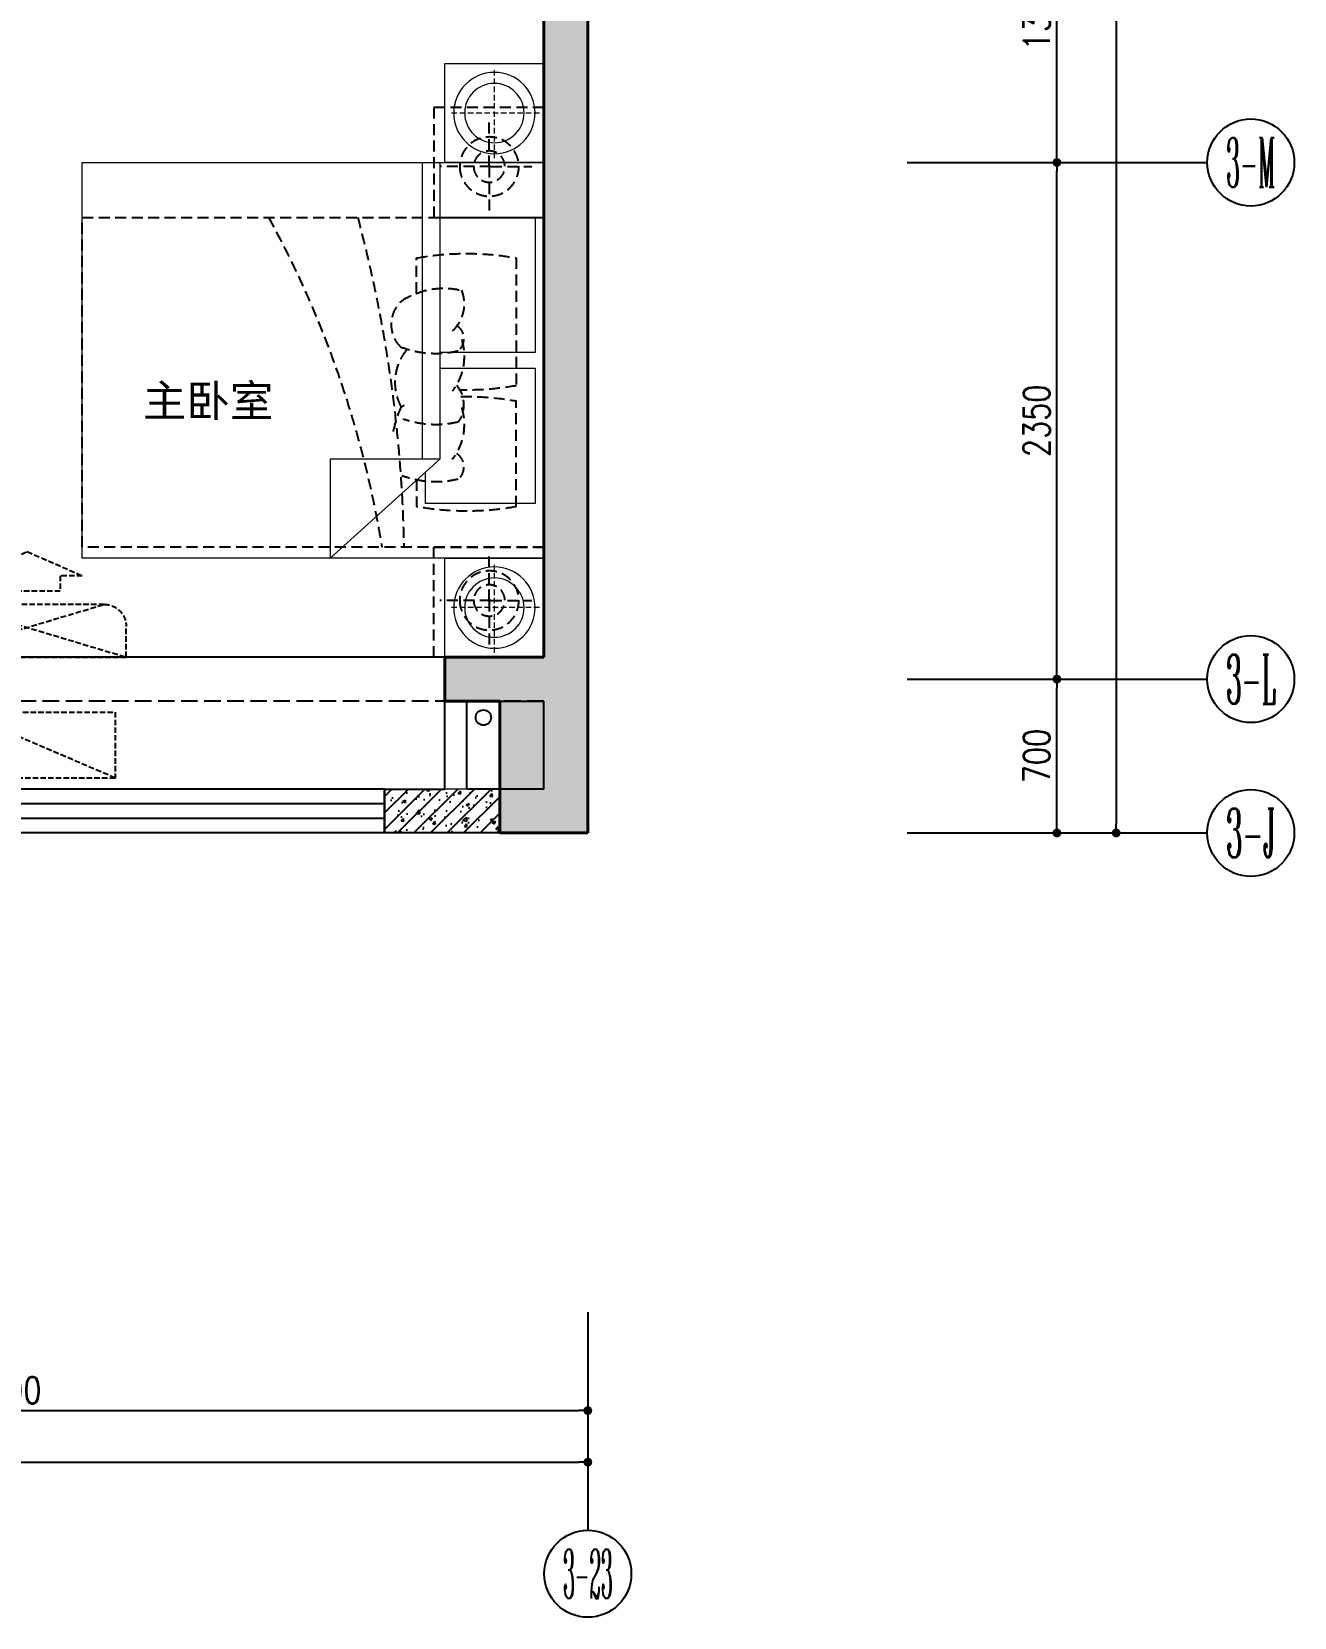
# Model space of a CAD drawing. Header units: inches. Extents: x -2597087 to 134135, y -662679 to 20000.
# Drawn here: x 14640 to 20383, y -97402 to -90189 of the extents above; entities that cross this region are included whole.
import ezdxf
from ezdxf.enums import TextEntityAlignment as Align

# ---------------------------------------------------------------- set-up
doc = ezdxf.new("R2010")
doc.units = ezdxf.units.IN
doc.header["$LTSCALE"] = 100
doc.header["$MEASUREMENT"] = 0
for name, pattern in [('__DASH', [0.35, 0.25, -0.1]), ('DASH', [0.35, 0.25, -0.1]), ('HIDDEN', [0.375, 0.25, -0.125]), ('HIDDENX2', [0.75, 0.5, -0.25]), ('W-A-T6立管$0$DASH', [0.35, 0.25, -0.1])]:
    doc.linetypes.add(name, pattern=pattern)
doc.layers.get('0').update_dxf_attribs({"linetype": 'CONTINUOUS'})
doc.layers.get('Defpoints').update_dxf_attribs({"linetype": 'CONTINUOUS'})
for name, color, linetype in [('AIR', 252, 'DASH'), ('AXIS', 3, 'CONTINUOUS'), ('P-Furniture(活动家具)', 134, 'CONTINUOUS'), ('PUB_HATCH', 8, 'CONTINUOUS'), ('W-A-T6立管$0$VPIPE-凝结', 99, 'W-A-T6立管$0$DASH'), ('WALL', 7, 'CONTINUOUS'), ('WINDOW', 4, 'CONTINUOUS'), ('家具', 1, 'DASH')]:
    doc.layers.add(name, color=color, linetype=linetype)
for name, color, linetype, lineweight in [('AXIS_TEXT', 7, 'CONTINUOUS', 0), ('COLUMN', 30, 'CONTINUOUS', 40), ('COLUMN-构造柱', 6, 'CONTINUOUS', 0), ('FUR', 8, 'CONTINUOUS', 0)]:
    doc.layers.add(name, color=color, linetype=linetype, lineweight=lineweight)
doc.styles.add('_TCH_AXIS', font='COMPLEX', dxfattribs={"bigfont": 'GBCBIG'})
doc.styles.add('COMPLEX', font='COMPLEX')
doc.styles.get("Standard").update_dxf_attribs({"font": 'txt.shx', "width": 0.8, "bigfont": 'GBCBIG.shx'})
doc.styles.add('STYLE1', font='stylu.ttf')
doc.dimstyles.new('50', dxfattribs={"dimscale": 50, "dimtxt": 2.4, "dimasz": 0.8, "dimexe": 1.25, "dimexo": 0.6, "dimgap": 0.65, "dimtad": 1, "dimdec": 0, "dimdsep": 46, "dimtxsty": 'Standard', "dimblk1": 'DOT', "dimblk2": 'DOT', "dimsah": 1, "dimcen": 2.5, "dimclrd": 3, "dimclre": 3, "dimclrt": 3, "dimadec": 0, "dimazin": 0, "dimtfac": 1, "dimtdec": 0, "dimtix": 1, "dimtmove": 2, "dimatfit": 0, "dimldrblk": 'DOT', "dimfxl": 5, "dimfxlon": 1, "dimarcsym": 0})

# ---------------------------------------------------------------- blocks, each defined once
blk = doc.blocks.new('_Dot')
at = {"color": 0, "linetype": 'ByBlock', "lineweight": -2}
blk.add_line((-0.5, 0), (-1, 0), dxfattribs=at)
at = {"color": 0, "linetype": 'ByBlock', "const_width": 0.5}
blk.add_lwpolyline([(-0.25, 0, 1), (0.25, 0, 1)], format="xyb", close=True, dxfattribs=at)
blk = doc.blocks.new('*D383')
at = {"layer": 'AXIS', "color": 3, "lineweight": -2, "transparency": 16777216}
for p, q in [((11869.4, -96211.8), (11869.4, -96524.3)), ((17169.4, -96211.8), (17169.4, -96524.3)), ((11909.4, -96461.8), (17129.4, -96461.8))]:
    blk.add_line(p, q, dxfattribs=at)
at = {"layer": 'Defpoints', "color": 0, "transparency": 16777216}
for p in [(11869.4, -96013.5), (17169.4, -96013.5), (17169.4, -96461.8)]:
    blk.add_point(p, dxfattribs=at)
at = {"layer": 'AXIS', "color": 3, "lineweight": -2, "transparency": 16777216, "xscale": 40, "yscale": 40, "zscale": 40, "rotation": 180}
blk.add_blockref('_Dot', (11869.4, -96461.8), dxfattribs=at)
at = {"layer": 'AXIS', "color": 3, "lineweight": -2, "transparency": 16777216, "xscale": 40, "yscale": 40, "zscale": 40}
blk.add_blockref('_Dot', (17169.4, -96461.8), dxfattribs=at)
at = {"layer": 'AXIS', "color": 3, "transparency": 16777216, "insert": (14519.4, -96369.3), "char_height": 120, "attachment_point": 5}
blk.add_mtext('5300', dxfattribs=at)
blk = doc.blocks.new('*D386')
at = {"layer": 'AXIS', "color": 3, "lineweight": -2, "transparency": 16777216}
for p, q in [((19053.7, -93134.2), (19366.2, -93134.2)), ((19303.7, -93794.2), (19303.7, -93174.2)), ((19053.7, -93834.2), (19366.2, -93834.2))]:
    blk.add_line(p, q, dxfattribs=at)
at = {"layer": 'Defpoints', "color": 0, "transparency": 16777216}
for p in [(18622.2, -93134.2), (19303.7, -93134.2), (18622.2, -93834.2)]:
    blk.add_point(p, dxfattribs=at)
at = {"layer": 'AXIS', "color": 3, "lineweight": -2, "transparency": 16777216, "xscale": 40, "yscale": 40, "zscale": 40}
for p, rotation in [((19303.7, -93134.2), 90), ((19303.7, -93834.2), 270)]:
    blk.add_blockref('_Dot', p, dxfattribs=dict(at, rotation=rotation))
at = {"layer": 'AXIS', "color": 3, "transparency": 16777216, "insert": (19211.2, -93484.2), "char_height": 120, "attachment_point": 5, "rotation": 90}
blk.add_mtext('700', dxfattribs=at)
blk = doc.blocks.new('*D387')
at = {"layer": 'AXIS', "color": 3, "lineweight": -2, "transparency": 16777216}
for p, q in [((19053.7, -90784.2), (19366.2, -90784.2)), ((19303.7, -93094.2), (19303.7, -90824.2)), ((19053.7, -93134.2), (19366.2, -93134.2))]:
    blk.add_line(p, q, dxfattribs=at)
at = {"layer": 'Defpoints', "color": 0, "transparency": 16777216}
for p in [(18622.2, -90784.2), (19303.7, -90784.2), (18622.2, -93134.2)]:
    blk.add_point(p, dxfattribs=at)
at = {"layer": 'AXIS', "color": 3, "lineweight": -2, "transparency": 16777216, "xscale": 40, "yscale": 40, "zscale": 40}
for p, rotation in [((19303.7, -90784.2), 90), ((19303.7, -93134.2), 270)]:
    blk.add_blockref('_Dot', p, dxfattribs=dict(at, rotation=rotation))
at = {"layer": 'AXIS', "color": 3, "transparency": 16777216, "insert": (19211.2, -91959.2), "char_height": 120, "attachment_point": 5, "rotation": 90}
blk.add_mtext('2350', dxfattribs=at)
blk = doc.blocks.new('*D388')
at = {"layer": 'AXIS', "color": 3, "lineweight": -2, "transparency": 16777216}
for p, q in [((19053.7, -89434.2), (19366.2, -89434.2)), ((19303.7, -90744.2), (19303.7, -89474.2)), ((19053.7, -90784.2), (19366.2, -90784.2))]:
    blk.add_line(p, q, dxfattribs=at)
at = {"layer": 'Defpoints', "color": 0, "transparency": 16777216}
for p in [(18622.2, -89434.2), (19303.7, -89434.2), (18622.2, -90784.2)]:
    blk.add_point(p, dxfattribs=at)
at = {"layer": 'AXIS', "color": 3, "lineweight": -2, "transparency": 16777216, "xscale": 40, "yscale": 40, "zscale": 40}
for p, rotation in [((19303.7, -89434.2), 90), ((19303.7, -90784.2), 270)]:
    blk.add_blockref('_Dot', p, dxfattribs=dict(at, rotation=rotation))
at = {"layer": 'AXIS', "color": 3, "transparency": 16777216, "insert": (19211.2, -90109.2), "char_height": 120, "attachment_point": 5, "rotation": 90}
blk.add_mtext('1350', dxfattribs=at)
blk = doc.blocks.new('挂式空调')
at = {"linetype": 'DASH'}
for p, q in [((0, 0), (800, -240)), ((100, -240), (900, 0))]:
    blk.add_line(p, q, dxfattribs=at)
blk.add_lwpolyline([(0, 0), (900, 0), (900, -140, -0.414214), (800, -240), (100, -240, -0.414214), (0, -140)], format="xyb", close=True, dxfattribs=at)
blk.add_lwpolyline([(700, -370), (600, -370), (600, -300), (300, -300), (300, -370), (200, -370), (450, -480)], close=True, dxfattribs=at)
blk = doc.blocks.new('asd33zz')
at = {"layer": 'AIR', "linetype": 'DASH'}
blk.add_line((-247648.1, -180962.8), (-248348.1, -181262.8), dxfattribs=at)
blk.add_lwpolyline([(-248348.1, -181262.8), (-247648.1, -181262.8), (-247648.1, -180962.8), (-248348.1, -180962.8)], close=True, dxfattribs=at)
blk = doc.blocks.new('wwwwww')
at = {"linetype": 'HIDDEN', "lineweight": 13}
for p, q in [((0, 205), (0, -205)), ((205, 0), (-205, 0))]:
    blk.add_line(p, q, dxfattribs=at)
blk.add_lwpolyline([(-225, -225), (-225, 225), (225, 225), (225, -225)], close=True)
at = {"lineweight": 13}
blk.add_arc((0, 0), 185, 180.25224, 180, dxfattribs=at)
blk.add_arc((0, 0), 135, 180.3469, 180)
blk = doc.blocks.new('$TCHSYS$WIN2D')
for p, q in [((-0.5, 0.5), (0.5, 0.5)), ((-0.5, 0.5), (-0.5, -0.5)), ((0.5, 0.5), (0.5, -0.5)), ((0.5, 0.1667), (-0.5, 0.1667)), ((0.5, -0.1667), (-0.5, -0.1667)), ((-0.5, -0.5), (0.5, -0.5))]:
    blk.add_line(p, q)
blk = doc.blocks.new('$plan$00002558')
at = {"layer": 'FUR'}
for p, q in [((276.3, -39.4), (960.5, -39.4)), ((276.3, -472.5), (276.3, -39.4)), ((960.5, -39.4), (960.5, -472.5)), ((1039.4, -39.4), (1723.6, -39.4)), ((1039.4, -472.5), (1039.4, -39.4)), ((1723.6, -39.4), (1723.6, -538.1)), ((0, -472.5), (1499.9, -472.5)), ((1499.9, -472.5), (1499.9, -971.3)), ((1999.9, -971.3), (1499.9, -472.5)), ((1499.9, -551.3), (0, -551.3)), ((1723.6, -538.1), (1565.8, -538.1)), ((1499.9, -971.3), (1999.9, -971.3))]:
    blk.add_line(p, q, dxfattribs=at)
blk.add_lwpolyline([(1999.9, -2100.1), (0, -2100.1), (0, 0), (1999.9, 0)], close=True, dxfattribs=at)
blk = doc.blocks.new('HX3')
at = {"layer": 'WALL'}
for p, q in [((-14099.9, -2300), (-14099.9, 1200)), ((-13899.9, -2300), (-13899.9, 1200)), ((-14099.9, -3100), (-14099.9, -2300)), ((-13449.9, -2300), (-13899.9, -2300)), ((-13449.9, -2900), (-13449.9, -2300)), ((-13899.9, -2900), (-13899.9, -2500)), ((-13549.9, -2500), (-13899.9, -2500)), ((-13549.9, -2900), (-13549.9, -2500)), ((-13899.9, -2900), (-13549.9, -2900)), ((-13174.9, -2900), (-13449.9, -2900)), ((-13174.9, -3100), (-13174.9, -2900)), ((-14099.9, -3100), (-13449.9, -3100)), ((-13449.9, -3100), (-13174.9, -3100))]:
    blk.add_line(p, q, dxfattribs=at)
at = {"layer": 'WINDOW', "color": 7}
blk.add_line((-13899.9, -2300), (-11099.9, -2300), dxfattribs=at)
at = {"layer": 'WINDOW', "color": 8, "linetype": '__DASH', "ltscale": 3}
blk.add_line((-13899.9, -2500), (-11099.9, -2500), dxfattribs=at)
at = {"layer": 'AIR', "extrusion": (3.01563e-15, -0.003052, 0.999995), "rotation": 180.0010285185603}
blk.add_blockref('挂式空调', (-11099.9, -2300), dxfattribs=at)
at = {"layer": 'AIR', "extrusion": (2.58281e-15, -0.003052, 0.999995), "rotation": 180}
blk.add_blockref('asd33zz', (-259598, -183812.8), dxfattribs=at)
at = {"layer": 'FUR', "extrusion": (3.37211e-27, -1.17333e-27, -1), "zscale": -0.9999999999999951, "rotation": 270.0001705466558}
for p in [(13674.9, 175), (13674.9, -2075)]:
    blk.add_blockref('wwwwww', p, dxfattribs=at)
at = {"layer": 'FUR', "xscale": -0.9000407350712483, "yscale": 0.9999991706266368, "rotation": 90.00016628475602}
blk.add_blockref('$plan$00002558', (-13899.9, -50, -1959.6), dxfattribs=at)
at = {"layer": 'WINDOW', "xscale": 1800, "yscale": 200, "zscale": 1800}
blk.add_blockref('$TCHSYS$WIN2D', (-12274.9, -3000), dxfattribs=at)
blk = doc.blocks.new('_AXISO')
blk.add_circle((0, 0), 0.5)
at = {"layer": 'AXIS_TEXT', "style": 'COMPLEX', "width": 1.041667}
blk.add_attdef('A', text='', height=0.56, dxfattribs=at).set_placement((-0.25, -0.28), (0.25, -0.28), align=Align.FIT)
blk = doc.blocks.new('*D391')
at = {"layer": 'AXIS', "color": 3, "lineweight": -2, "transparency": 16777216}
for p, q in [((3519.4, -96446.4), (3519.4, -96758.9)), ((17169.4, -96446.4), (17169.4, -96758.9)), ((3559.4, -96696.4), (17129.4, -96696.4))]:
    blk.add_line(p, q, dxfattribs=at)
at = {"layer": 'Defpoints', "color": 0, "transparency": 16777216}
for p in [(3519.4, -96214), (17169.4, -96214), (17169.4, -96696.4)]:
    blk.add_point(p, dxfattribs=at)
at = {"layer": 'AXIS', "color": 3, "lineweight": -2, "transparency": 16777216, "xscale": 40, "yscale": 40, "zscale": 40, "rotation": 180}
blk.add_blockref('_Dot', (3519.4, -96696.4), dxfattribs=at)
at = {"layer": 'AXIS', "color": 3, "lineweight": -2, "transparency": 16777216, "xscale": 40, "yscale": 40, "zscale": 40}
blk.add_blockref('_Dot', (17169.4, -96696.4), dxfattribs=at)
at = {"layer": 'AXIS', "color": 3, "transparency": 16777216, "insert": (10344.4, -96603.9), "char_height": 120, "attachment_point": 5}
blk.add_mtext('13650', dxfattribs=at)
blk = doc.blocks.new('*D392')
at = {"layer": 'AXIS', "color": 3, "lineweight": -2, "transparency": 16777216}
for p, q in [((19323.2, -85984.2), (19635.7, -85984.2)), ((19573.2, -86024.2), (19573.2, -93794.2)), ((19323.2, -93834.2), (19635.7, -93834.2))]:
    blk.add_line(p, q, dxfattribs=at)
at = {"layer": 'Defpoints', "color": 0, "transparency": 16777216}
for p in [(18868, -85984.2), (18868, -93834.2), (19573.2, -93834.2)]:
    blk.add_point(p, dxfattribs=at)
at = {"layer": 'AXIS', "color": 3, "lineweight": -2, "transparency": 16777216, "xscale": 40, "yscale": 40, "zscale": 40}
for p, rotation in [((19573.2, -85984.2), 90), ((19573.2, -93834.2), 270)]:
    blk.add_blockref('_Dot', p, dxfattribs=dict(at, rotation=rotation))
at = {"layer": 'AXIS', "color": 3, "transparency": 16777216, "insert": (19480.7, -89909.2), "char_height": 120, "attachment_point": 5, "rotation": 90}
blk.add_mtext('7850', dxfattribs=at)
blk = doc.blocks.new('A$C3E602A83')
at = {"layer": '家具', "color": 2, "linetype": 'HIDDENX2'}
for p, q in [((0, 1953.9), (0, 2453.9)), ((0, 2453.9), (500, 2453.9)), ((0, 453.9), (0, -46)), ((0, -46), (500, -46))]:
    blk.add_line(p, q, dxfattribs=at)
at = {"layer": '家具', "color": 8, "linetype": 'HIDDENX2'}
for p, q in [((248.1, 2185.4), (248.1, 2396.5)), ((241, 2185.4), (54.2, 2185.4)), ((241, 2185.4), (472.5, 2185.4)), ((248.1, 2185.4), (248.1, 1982.2)), ((248.1, 211.6), (248.1, 414.8)), ((241, 211.6), (54.2, 211.6)), ((241, 211.6), (472.5, 211.6)), ((248.1, 211.6), (248.1, 0.5))]:
    blk.add_line(p, q, dxfattribs=at)
at = {"layer": '家具', "linetype": 'HIDDENX2'}
for p, q in [((500, 1953.9), (0, 1953.9)), ((500, 453.9), (0, 453.9))]:
    blk.add_line(p, q, dxfattribs=at)
at = {"layer": '家具', "color": 2, "linetype": 'HIDDENX2'}
for points in [[(500, 2453.9), (500, 1953.9)], [(500, -46), (500, 453.9)]]:
    blk.add_lwpolyline(points, dxfattribs=at)
blk.add_lwpolyline([(0, 1953.9), (0, 1953.9), (0, 453.9), (2099.9, 453.9), (2099.9, 1953.9)], close=True, dxfattribs=at)
at = {"layer": '家具', "color": 8, "linetype": 'HIDDENX2'}
for points in [[(578.5, 1609.4), (578.5, 1769.8, 0.088227), (125.2, 1769.8), (125.2, 1188.6, 0.051029), (388, 1169.1)], [(389.1, 1346.2, 0.150015), (649.3, 1363, 0.421158), (647.9, 1573.5)], [(578.5, 759.7), (578.5, 638.1, -0.088227), (125.2, 638.1), (125.2, 1119.3, -0.049068), (377.9, 1139.1, -0.049068)], [(683.9, 979.8, 0.0597), (647.9, 1092.5)], [(389.1, 1023.2, 0.144255), (639.9, 1036.6)], [(389.1, 763.2, 0.147531), (645.3, 778.5)]]:
    blk.add_lwpolyline(points, format="xyb", dxfattribs=at)
at = {"layer": '家具', "linetype": 'HIDDENX2'}
for centre in [(248.1, 2185.4), (248.1, 211.6)]:
    blk.add_circle(centre, 134.6, dxfattribs=at)
at = {"layer": '家具', "color": 8, "linetype": 'HIDDENX2'}
for centre in [(248.1, 2185.4), (248.1, 211.6)]:
    blk.add_circle(centre, 71.1, dxfattribs=at)
at = {"layer": '家具', "linetype": 'HIDDENX2'}
for centre, radius, start, end in [((6899.5, 342.7), 6263.5, 165.09302, 178.98203), ((5343.8, -290.8), 4666.7, 151.24819, 170.81669)]:
    blk.add_arc(centre, radius, start, end, dxfattribs=at)
at = {"layer": '家具', "color": 8, "linetype": 'HIDDENX2'}
for centre, radius, start, end in [((532.8, 1560.8), 169.9, 158.68855, 226.9463), ((455.4, 1287), 345.1, 56.10829, 103.55526), ((441.8, 1401.9), 76.7, 124.92898, 226.62515), ((622.7, 1322.3), 260, 162.72074, 217.60756), ((441.5, 1203.6), 234.3, 331.70093, 39.78194), ((505.3, 1101.7), 140.2, 140.00133, 214.05202), ((622.7, 1012.3), 260, 162.72074, 217.60756), ((455.4, 806), 345.1, 56.10829, 58.46665), ((441.8, 818.9), 76.7, 124.92898, 226.62515)]:
    blk.add_arc(centre, radius, start, end, dxfattribs=at)

msp = doc.modelspace()

# ---------------------------------------------------------------- hatches: boundary and pattern name
at = {"layer": 'PUB_HATCH'}
msp.add_hatch(color=256, dxfattribs=at).paths.add_polyline_path([(17169.383, -93834.189), (17169.383, -88734.189), (16769.383, -88734.189), (16769.383, -89334.189), (16469.383, -89334.189), (16469.383, -89534.189), (16969.383, -89534.189), (16969.383, -93034.189), (16519.383, -93034.189), (16519.383, -93234.189), (16769.383, -93234.189), (16769.383, -93834.189)])

# ---------------------------------------------------------------- linework, layer by layer
at = {"layer": 'AXIS'}
for p, q in [((18622.176, -90784.189), (19987.642, -90784.189)), ((18622.176, -93134.189), (19987.642, -93134.189)), ((18622.176, -93834.189), (19987.642, -93834.189)), ((17169.383, -96013.498), (17169.383, -97006.255))]:
    msp.add_line(p, q, dxfattribs=at)
at = {"layer": 'COLUMN'}
for p, q in [((17169.383, -93834.189), (17169.383, -88734.189)), ((16969.383, -89534.189), (16969.383, -93034.189)), ((16969.383, -93034.189), (16519.383, -93034.189)), ((16519.383, -93034.189), (16519.383, -93234.189)), ((16519.383, -93234.189), (16769.383, -93234.189)), ((16769.383, -93834.189), (17169.383, -93834.189))]:
    msp.add_line(p, q, dxfattribs=at)
at = {"layer": 'COLUMN-构造柱', "color": 8}
for p, q in [((16769.383, -93634.189, 0), (16244.383, -93634.189, 0)), ((16244.383, -93634.189, 0), (16244.383, -93834.189, 0)), ((16769.383, -93834.189, 0), (16769.383, -93634.189, 0)), ((16244.383, -93834.189, 0), (16769.383, -93834.189, 0))]:
    msp.add_line(p, q, dxfattribs=at)

# ---------------------------------------------------------------- block references
at = {"layer": 'AXIS', "linetype": 'ByBlock'}
ref = msp.add_blockref('_AXISO', (20185.538, -90784.189), dxfattribs=dict(at, xscale=395.7915966255836, yscale=395.7915966255836, zscale=395.7915966255836, rotation=180))
ref.add_attrib('A', '3-M', dxfattribs={"layer": 'AXIS_TEXT', "color": 1, "linetype": 'ByBlock', "height": 223.8935, "style": '_TCH_AXIS', "width": 0.318182}).set_placement((20073.591, -90896.136), (20297.485, -90896.136), align=Align.FIT)
ref = msp.add_blockref('_AXISO', (20185.538, -93134.189), dxfattribs=dict(at, xscale=395.7915966255836, yscale=395.7915966255836, zscale=395.7915966255836, rotation=180))
ref.add_attrib('A', '3-L', dxfattribs={"layer": 'AXIS_TEXT', "color": 1, "linetype": 'ByBlock', "height": 223.8935, "style": '_TCH_AXIS', "width": 0.35}).set_placement((20073.591, -93246.136), (20297.485, -93246.136), align=Align.FIT)
ref = msp.add_blockref('_AXISO', (20185.538, -93834.189), dxfattribs=dict(at, xscale=395.7915966255836, yscale=395.7915966255836, zscale=395.7915966255836, rotation=180))
ref.add_attrib('A', '3-J', dxfattribs={"layer": 'AXIS_TEXT', "color": 1, "linetype": 'ByBlock', "height": 223.8935, "style": '_TCH_AXIS', "width": 0.375}).set_placement((20073.591, -93946.136), (20297.485, -93946.136), align=Align.FIT)

# ---------------------------------------------------------------- dimensions: what is measured, and where the dimension line sits
at = {"layer": 'AXIS'}
dim = msp.add_linear_dim(base=(19573.19, -93834.189), p1=(18868.017, -85984.189), p2=(18868.017, -93834.189), angle=90, dimstyle='50', override={"dimarcsym": 2}, dxfattribs=at)
dim.commit()
dim.dimension.update_dxf_attribs({"geometry": '*D392', "text_midpoint": (19480.69, -89909.189)})
for p1, p2, distance, picture, middle in [((18622.176, -90784.189), (18622.176, -89434.189), -681.524, '*D388', (19211.2, -90109.189)), ((18622.176, -93134.189), (18622.176, -90784.189), -681.524, '*D387', (19211.2, -91959.189)), ((18622.176, -93834.189), (18622.176, -93134.189), -681.524, '*D386', (19211.2, -93484.189)), ((11869.383, -96013.498), (17169.383, -96013.498), -448.29, '*D383', (14519.383, -96369.288))]:
    dim = msp.add_aligned_dim(p1=p1, p2=p2, distance=distance, dimstyle='50', dxfattribs=at)
    dim.commit()
    dim.dimension.update_dxf_attribs({"geometry": picture, "text_midpoint": middle})

# ---------------------------------------------------------------- next in the draw order: block references
at = {"layer": 'WINDOW', "xscale": -1}
msp.add_blockref('HX3', (3069.447, -90734.176, 0), dxfattribs=at)

# ---------------------------------------------------------------- next in the draw order: hatches: boundary and pattern name
at = {"layer": 'PUB_HATCH'}
h = msp.add_hatch(dxfattribs=at)
h.set_pattern_fill('钢筋混凝土', color=256, scale=0.2, style=0, pattern_type=2)
h.set_pattern_definition([(45, (-2296.187, -100697.05), (-37.61808, 37.61808), []), (50, (-2296.19, -100735.25), (143.45204, -12.5504), [15, -165]), (355, (-2296.19, -100735.25), (-27.7503, 150.4384), [12, -132]), (100.4514, (-2284.23, -100736.3), (115.7019, 137.8879), [12.748, -140.2284]), (46.1842, (-2296.19, -100695.25), (213.4482, -33.1038), [22.5, -247.5]), (96.6356, (-2278.4, -100698), (186.9325, 194.8236), [19.122, -210.3426]), (351.1842, (-2296.19, -100695.25), (186.9324, 194.8237), [18, -198]), (21, (-2276.19, -100705.25), (119.3814, -80.5238), [15, -165]), (326, (-2276.19, -100705.25), (48.6631, 145.03), [12, -132]), (71.4514, (-2266.24, -100711.96), (168.0445, 64.5061), [12.748, -140.2284]), (37.5, (-2296.187, -100735.25), (2.43197, 66.57877), [0, -130.4, 0, -134, 0, -132.5]), (7.5, (-2296.19, -100735.25), (52.6139, 78.88234), [0, -76.4, 0, -127.4, 0, -50.5]), (327.5, (-2340.787, -100735.25), (106.76449, -4.51097), [0, -50, 0, -156, 0, -207]), (317.5, (-2360.79, -100735.25), (116.63723, 20.021), [0, -65, 0, -103.6, 0, -147])])
h.paths.add_polyline_path([(16244.383, -93634.189), (16244.383, -93834.189), (16769.383, -93834.189), (16769.383, -93634.189)])

# ---------------------------------------------------------------- next in the draw order: linework, layer by layer
at = {"layer": 'COLUMN', "color": 7}
msp.add_line((16769.383, -93234.189), (16769.383, -93834.189), dxfattribs=at)
at = {"layer": 'W-A-T6立管$0$VPIPE-凝结', "linetype": 'Continuous'}
msp.add_circle((16694.383, -93309.189), 35, dxfattribs=at)

# ---------------------------------------------------------------- next in the draw order: block references
at = {"layer": 'AXIS', "linetype": 'ByBlock'}
ref = msp.add_blockref('_AXISO', (17169.383, -97204.151), dxfattribs=dict(at, xscale=395.7915966255836, yscale=395.7915966255836, zscale=395.7915966255836, rotation=180))
ref.add_attrib('A', '3-23', dxfattribs={"layer": 'AXIS_TEXT', "color": 1, "linetype": 'ByBlock', "height": 223.8935, "style": '_TCH_AXIS', "width": 0.265823}).set_placement((17057.436, -97316.097), (17281.33, -97316.097), align=Align.FIT)
at = {"layer": '家具', "linetype": 'HIDDENX2', "xscale": -1}
msp.add_blockref('A$C3E602A83', (16969.383, -92988.171, 0), dxfattribs=at)

# ---------------------------------------------------------------- next in the draw order: texts
at = {"layer": 'P-Furniture(活动家具)', "color": 2, "style": 'STYLE1'}
msp.add_text('主卧室', height=145.1684, dxfattribs=at).set_placement((15144.775, -91940.796))

# ---------------------------------------------------------------- next in the draw order: dimensions: what is measured, and where the dimension line sits
at = {"layer": 'AXIS'}
dim = msp.add_linear_dim(base=(17169.383, -96696.44), p1=(3519.383, -96214.015), p2=(17169.383, -96214.015), dimstyle='50', override={"dimarcsym": 2}, dxfattribs=at)
dim.commit()
dim.dimension.update_dxf_attribs({"geometry": '*D391', "text_midpoint": (10344.383, -96603.94)})

doc.saveas('drawing.dxf')
